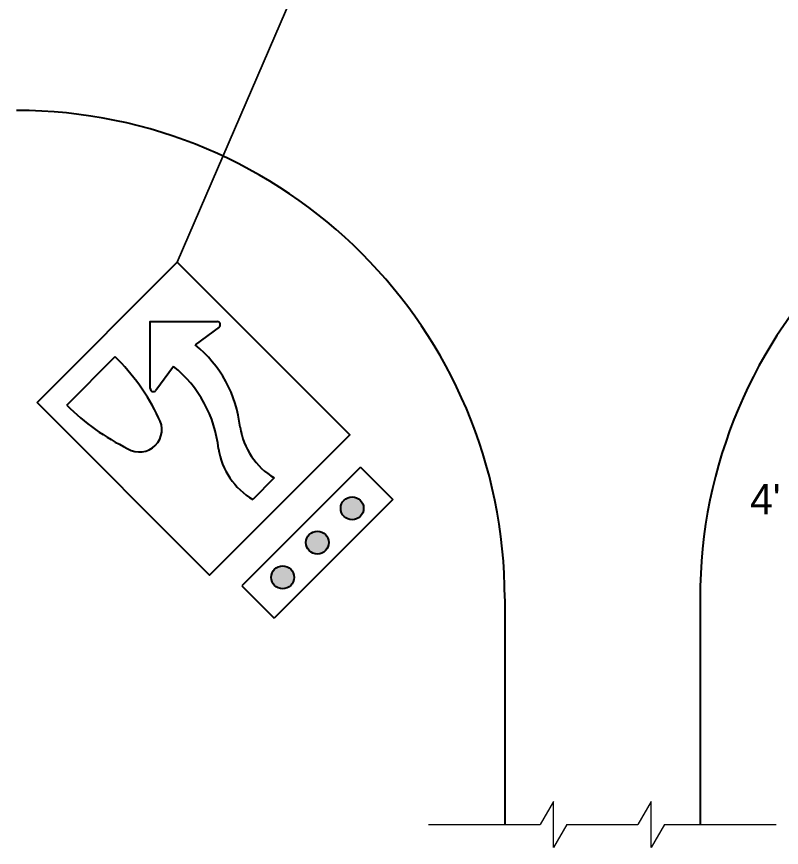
# Model space of a CAD drawing. Extents: x 930 to 1610, y -455 to -15.
# Drawn here: x 1082.5 to 1132.6, y -247 to -192.5 of the extents above; entities that cross this region are included whole.
import ezdxf
from ezdxf.enums import TextEntityAlignment as Align

# ---------------------------------------------------------------- set-up
doc = ezdxf.new("R2010")
doc.units = 0
doc.header["$LTSCALE"] = 0.8
doc.layers.add('1', color=7, linetype='Continuous', lineweight=53)

msp = doc.modelspace()

# ---------------------------------------------------------------- hatches: boundary and pattern name
at = {"layer": '1'}
for points in [[(1105.2392, -224.7725, 1), (1103.7392, -224.7725, 1)], [(1102.9613, -227.0195, 1), (1101.4613, -227.0195, 1)], [(1100.6833, -229.2982, 1), (1099.1833, -229.2982, 1)]]:
    msp.add_hatch(color=256, dxfattribs=at).paths.add_polyline_path(points)

# ---------------------------------------------------------------- linework, layer by layer
at = {"layer": '1', "lineweight": 35}
msp.add_line((1103.3062, -184.8094), (1093.0235, -208.6437), dxfattribs=at)
at = {"layer": '1', "lineweight": 40}
for p, q in [((1095.7662, -212.8937), (1094.1918, -214.0547)), ((1085.7757, -218.0129), (1088.9577, -214.8309)), ((1092.7776, -215.4689), (1091.6167, -217.0432)), ((1105.0442, -222.0787), (1097.2661, -229.8569)), ((1105.0442, -222.0787), (1107.1655, -224.1999)), ((1099.3875, -222.7858), (1097.9733, -224.2001)), ((1107.1655, -224.1999), (1099.3873, -231.9782)), ((1097.2661, -229.8569), (1099.3873, -231.9782)), ((1114.4943, -230.6973), (1114.4943, -245.4973)), ((1127.2943, -230.6973), (1127.2943, -245.4973))]:
    msp.add_line(p, q, dxfattribs=at)
at = {"layer": '1', "lineweight": 25}
for p, q in [((1117.6943, -243.9973), (1116.8162, -245.4973)), ((1117.6943, -246.9973), (1117.6943, -243.9973)), ((1124.0943, -243.9973), (1123.2162, -245.4973)), ((1124.0943, -246.9973), (1124.0943, -243.9973)), ((1109.4943, -245.4973), (1114.4943, -245.4973)), ((1114.4943, -245.4973), (1116.8162, -245.4973)), ((1118.5725, -245.4973), (1117.6943, -246.9973)), ((1124.9725, -245.4973), (1124.0943, -246.9973)), ((1124.9725, -245.4973), (1127.2943, -245.4973)), ((1127.2943, -245.4973), (1132.2943, -245.4973))]:
    msp.add_line(p, q, dxfattribs=at)
at = {"layer": '1', "lineweight": 40}
msp.add_lwpolyline([(1083.8311, -217.8361), (1093.0235, -208.6437), (1104.3373, -219.9574), (1095.1448, -229.1498)], close=True, dxfattribs=at)
msp.add_lwpolyline([(1091.2558, -216.9243), (1091.2558, -212.5328), (1095.6475, -212.5328)], dxfattribs=at)
at = {"layer": '1', "lineweight": 25}
msp.add_lwpolyline([(1118.5725, -245.4973), (1120.8943, -245.4973), (1123.2162, -245.4973)], dxfattribs=at)
at = {"layer": '1', "lineweight": 40}
for centre in [(1104.4892, -224.7725), (1102.2113, -227.0195), (1099.9333, -229.2982)]:
    msp.add_circle(centre, 0.75, dxfattribs=at)
for centre, radius, start, end in [((1082.494, -230.6958), 32, 0, 90), ((1159.294, -230.6958), 32, 90, 180), ((1095.6475, -212.7328), 0.2, 306.40525, 90), ((1089.1768, -220.3056), 8.014, 6.10806, 51.26016), ((1079.2796, -224.7552), 13.8484, 25.28501, 45.72037), ((1087.7626, -221.7198), 8.014, 6.10806, 51.26016), ((1091.4558, -216.9244), 0.2, 179.99403, 323.59761), ((1096.7174, -206.9047), 15.592, 225.43251, 243.56211), ((1090.5431, -219.608), 1.4739, 238.60951, 31.39048), ((1101.7881, -218.7502), 4.6956, 188.60534, 239.2536), ((1100.3738, -220.1645), 4.6956, 188.60534, 239.2536)]:
    msp.add_arc(centre, radius, start, end, dxfattribs=at)

# ---------------------------------------------------------------- texts
at = {"layer": '1'}
msp.add_text("4'", height=2, dxfattribs=at).set_placement((1131.5738, -225.1702), align=Align.CENTER)

doc.saveas('drawing.dxf')
